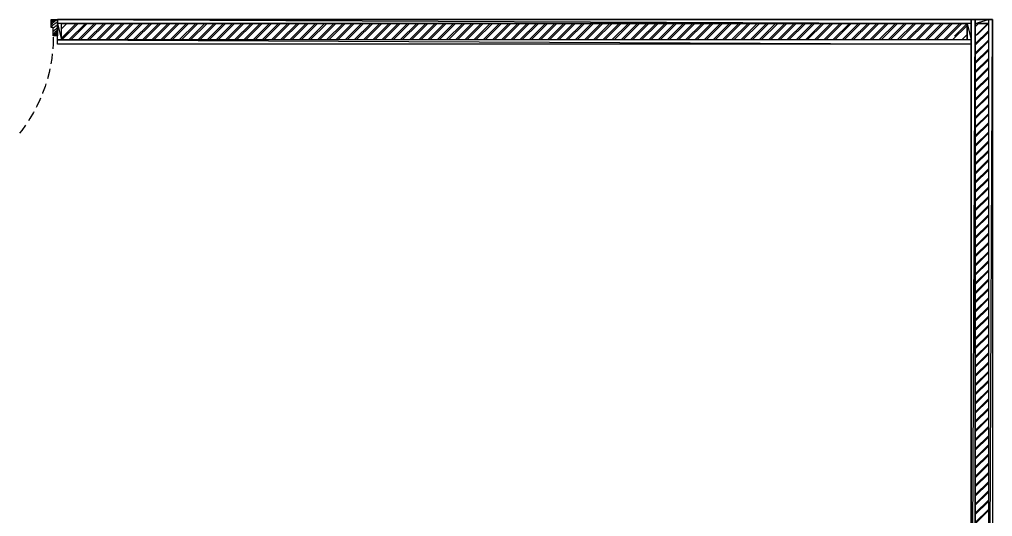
# Model space of a CAD drawing. Header units: millimetres. Extents: x 7649 to 34105, y 3983 to 25377.
# Drawn here: x 22385 to 28318, y 8386 to 11418 of the extents above; entities that cross this region are included whole.
import ezdxf

# ---------------------------------------------------------------- set-up
doc = ezdxf.new("R2010")
doc.units = ezdxf.units.MM

msp = doc.modelspace()

# ---------------------------------------------------------------- linework, layer by layer
at = {"layer": 'GEOMETRY', "color": 7}
for p, q in [((22578.30694, 11368.26389), (22578.30694, 11418.00556)), ((22578.30694, 11418.00556), (22616.40694, 11418.00556)), ((22578.30694, 11413.77222), (22583.06944, 11418.00556)), ((22578.30694, 11408.48056), (22583.06944, 11412.71389)), ((22578.30694, 11403.18889), (22581.48194, 11405.83472)), ((22578.30694, 11395.25139), (22582.54028, 11398.95556)), ((22578.30694, 11387.84306), (22583.59861, 11392.07639)), ((22581.48194, 11405.83472), (22585.18611, 11409.00972)), ((22582.54028, 11398.95556), (22587.30278, 11403.18889)), ((22583.06944, 11412.71389), (22588.89028, 11418.00556)), ((22583.59861, 11392.07639), (22586.24444, 11394.19306)), ((22585.18611, 11409.00972), (22589.41944, 11413.24306)), ((22586.24444, 11394.19306), (22589.41944, 11397.36806)), ((22587.30278, 11403.18889), (22590.47778, 11406.36389)), ((22589.41944, 11413.24306), (22594.71111, 11418.00556)), ((22589.41944, 11397.36806), (22593.65278, 11401.07222)), ((22590.47778, 11406.36389), (22594.18194, 11409.53889)), ((22593.65278, 11401.07222), (22598.41528, 11405.30556)), ((22594.18194, 11409.53889), (22598.41528, 11413.24306)), ((22598.41528, 11413.24306), (22603.17778, 11418.00556)), ((22598.41528, 11405.30556), (22604.76528, 11411.12639)), ((22598.41528, 11390.48889), (22602.11944, 11393.13472)), ((22602.11944, 11393.13472), (22604.76528, 11395.25139)), ((22604.76528, 11411.12639), (22612.17361, 11418.00556)), ((22604.76528, 11395.25139), (22607.94028, 11397.36806)), ((22607.94028, 11397.36806), (22612.17361, 11400.01389)), ((22612.17361, 11400.01389), (22616.40694, 11402.65972)), ((28188.00278, 11418.00556), (22616.40694, 11418.00556)), ((22616.40694, 11418.00556), (28188.00278, 11393.13472)), ((22616.40694, 11418.00556), (28188.00278, 11393.13472)), ((22616.40694, 11393.13472), (22616.40694, 11418.00556)), ((22616.40694, 11418.00556), (22616.40694, 11318.52222)), ((28188.00278, 11393.13472), (22616.40694, 11393.13472)), ((22641.27778, 11393.13472), (22616.40694, 11393.13472)), ((22616.40694, 11393.13472), (22641.27778, 11293.12222)), ((22616.40694, 11393.13472), (22641.27778, 11293.12222)), ((22616.40694, 11293.12222), (22616.40694, 11393.13472)), ((22641.27778, 11293.12222), (22641.27778, 11393.13472)), ((22641.27778, 11304.23472), (22730.70694, 11393.13472)), ((22641.27778, 11360.32639), (22674.08611, 11393.13472)), ((22642.86528, 11293.12222), (22742.87778, 11393.13472)), ((22686.78611, 11293.12222), (22786.79861, 11393.13472)), ((22698.95694, 11293.12222), (22798.96944, 11393.13472)), ((22742.87778, 11293.12222), (22842.89028, 11393.13472)), ((22755.04861, 11293.12222), (22855.06111, 11393.13472)), ((22798.96944, 11293.12222), (22898.98194, 11393.13472)), ((22811.14028, 11293.12222), (22911.15278, 11393.13472)), ((22855.06111, 11293.12222), (22955.07361, 11393.13472)), ((22867.23194, 11293.12222), (22967.24444, 11393.13472)), ((22911.15278, 11293.12222), (23011.16528, 11393.13472)), ((22923.32361, 11293.12222), (23023.33611, 11393.13472)), ((22967.24444, 11293.12222), (23067.25694, 11393.13472)), ((22979.41528, 11293.12222), (23079.42778, 11393.13472)), ((23023.33611, 11293.12222), (23123.34861, 11393.13472)), ((23035.50694, 11293.12222), (23135.51944, 11393.13472)), ((23079.42778, 11293.12222), (23179.44028, 11393.13472)), ((23091.59861, 11293.12222), (23191.61111, 11393.13472)), ((23135.51944, 11293.12222), (23235.53194, 11393.13472)), ((23147.69028, 11293.12222), (23247.70278, 11393.13472)), ((23191.61111, 11293.12222), (23291.62361, 11393.13472)), ((23203.78194, 11293.12222), (23303.79444, 11393.13472)), ((23247.70278, 11293.12222), (23347.71528, 11393.13472)), ((23259.87361, 11293.12222), (23359.88611, 11393.13472)), ((23303.79444, 11293.12222), (23403.80694, 11393.13472)), ((23316.49444, 11293.12222), (23416.50694, 11393.13472)), ((23359.88611, 11293.12222), (23459.89861, 11393.13472)), ((23372.58611, 11293.12222), (23472.59861, 11393.13472)), ((23415.97778, 11293.12222), (23515.99028, 11393.13472)), ((23428.67778, 11293.12222), (23528.69028, 11393.13472)), ((23472.59861, 11293.12222), (23572.08194, 11393.13472)), ((23484.76944, 11293.12222), (23584.78194, 11393.13472)), ((23528.69028, 11293.12222), (23628.70278, 11393.13472)), ((23540.86111, 11293.12222), (23640.87361, 11393.13472)), ((23584.78194, 11293.12222), (23684.79444, 11393.13472)), ((23596.95278, 11293.12222), (23696.96528, 11393.13472)), ((23640.87361, 11293.12222), (23740.88611, 11393.13472)), ((23653.04444, 11293.12222), (23753.05694, 11393.13472)), ((23696.96528, 11293.12222), (23796.97778, 11393.13472)), ((23709.13611, 11293.12222), (23809.14861, 11393.13472)), ((23753.05694, 11293.12222), (23853.06944, 11393.13472)), ((23765.22778, 11293.12222), (23865.24028, 11393.13472)), ((23809.14861, 11293.12222), (23909.16111, 11393.13472)), ((23821.31944, 11293.12222), (23921.33194, 11393.13472)), ((23865.24028, 11293.12222), (23965.25278, 11393.13472)), ((23877.41111, 11293.12222), (23977.42361, 11393.13472)), ((23921.33194, 11293.12222), (24021.34444, 11393.13472)), ((23933.50278, 11293.12222), (24033.51528, 11393.13472)), ((23977.42361, 11293.12222), (24077.43611, 11393.13472)), ((23989.59444, 11293.12222), (24089.60694, 11393.13472)), ((24033.51528, 11293.12222), (24133.52778, 11393.13472)), ((24045.68611, 11293.12222), (24145.69861, 11393.13472)), ((24089.60694, 11293.12222), (24189.61944, 11393.13472)), ((24101.77778, 11293.12222), (24201.79028, 11393.13472)), ((24145.69861, 11293.12222), (24245.71111, 11393.13472)), ((24158.39861, 11293.12222), (24258.41111, 11393.13472)), ((24201.79028, 11293.12222), (24301.80278, 11393.13472)), ((24214.49028, 11293.12222), (24314.50278, 11393.13472)), ((24257.88194, 11293.12222), (24357.89444, 11393.13472)), ((24270.58194, 11293.12222), (24370.59444, 11393.13472)), ((24313.97361, 11293.12222), (24413.98611, 11393.13472)), ((24326.67361, 11293.12222), (24426.68611, 11393.13472)), ((24370.59444, 11293.12222), (24470.60694, 11393.13472)), ((24382.76528, 11293.12222), (24482.77778, 11393.13472)), ((24426.68611, 11293.12222), (24526.69861, 11393.13472)), ((24438.85694, 11293.12222), (24538.86944, 11393.13472)), ((24482.77778, 11293.12222), (24582.79028, 11393.13472)), ((24494.94861, 11293.12222), (24594.96111, 11393.13472)), ((24538.86944, 11293.12222), (24638.88194, 11393.13472)), ((24551.04028, 11293.12222), (24651.05278, 11393.13472)), ((24594.96111, 11293.12222), (24694.97361, 11393.13472)), ((24607.13194, 11293.12222), (24707.14444, 11393.13472)), ((24651.05278, 11293.12222), (24751.06528, 11393.13472)), ((24663.22361, 11293.12222), (24763.23611, 11393.13472)), ((24707.14444, 11293.12222), (24807.15694, 11393.13472)), ((24719.31528, 11293.12222), (24819.32778, 11393.13472)), ((24763.23611, 11293.12222), (24863.24861, 11393.13472)), ((24775.40694, 11293.12222), (24875.41944, 11393.13472)), ((24819.32778, 11293.12222), (24919.34028, 11393.13472)), ((24831.49861, 11293.12222), (24931.51111, 11393.13472)), ((24875.41944, 11293.12222), (24975.43194, 11393.13472)), ((24887.59028, 11293.12222), (24987.60278, 11393.13472)), ((24931.51111, 11293.12222), (25031.52361, 11393.13472)), ((24943.68194, 11293.12222), (25043.69444, 11393.13472)), ((24987.60278, 11293.12222), (25087.61528, 11393.13472)), ((25000.30278, 11293.12222), (25099.78611, 11393.13472)), ((25043.69444, 11293.12222), (25143.70694, 11393.13472)), ((25056.39444, 11293.12222), (25156.40694, 11393.13472)), ((25099.78611, 11293.12222), (25199.79861, 11393.13472)), ((25112.48611, 11293.12222), (25212.49861, 11393.13472)), ((25155.87778, 11293.12222), (25255.89028, 11393.13472)), ((25168.57778, 11293.12222), (25268.59028, 11393.13472)), ((25212.49861, 11293.12222), (25312.51111, 11393.13472)), ((25224.66944, 11293.12222), (25324.68194, 11393.13472)), ((25268.59028, 11293.12222), (25368.60278, 11393.13472)), ((25280.76111, 11293.12222), (25380.77361, 11393.13472)), ((25324.68194, 11293.12222), (25424.69444, 11393.13472)), ((25336.85278, 11293.12222), (25436.86528, 11393.13472)), ((25380.77361, 11293.12222), (25480.78611, 11393.13472)), ((25392.94444, 11293.12222), (25492.95694, 11393.13472)), ((25436.86528, 11293.12222), (25536.87778, 11393.13472)), ((25449.03611, 11293.12222), (25549.04861, 11393.13472)), ((25492.95694, 11293.12222), (25592.96944, 11393.13472)), ((25505.12778, 11293.12222), (25605.14028, 11393.13472)), ((25549.04861, 11293.12222), (25649.06111, 11393.13472)), ((25561.21944, 11293.12222), (25661.23194, 11393.13472)), ((25605.14028, 11293.12222), (25705.15278, 11393.13472)), ((25617.31111, 11293.12222), (25717.32361, 11393.13472)), ((25661.23194, 11293.12222), (25761.24444, 11393.13472)), ((25673.40278, 11293.12222), (25773.41528, 11393.13472)), ((25717.32361, 11293.12222), (25817.33611, 11393.13472)), ((25729.49444, 11293.12222), (25829.50694, 11393.13472)), ((25773.41528, 11293.12222), (25873.42778, 11393.13472)), ((25785.58611, 11293.12222), (25885.59861, 11393.13472)), ((25829.50694, 11293.12222), (25929.51944, 11393.13472)), ((25841.67778, 11293.12222), (25941.69028, 11393.13472)), ((25885.59861, 11293.12222), (25985.61111, 11393.13472)), ((25898.29861, 11293.12222), (25998.31111, 11393.13472)), ((25941.69028, 11293.12222), (26041.70278, 11393.13472)), ((25954.39028, 11293.12222), (26054.40278, 11393.13472)), ((25997.78194, 11293.12222), (26097.79444, 11393.13472)), ((26010.48194, 11293.12222), (26110.49444, 11393.13472)), ((26054.40278, 11293.12222), (26153.88611, 11393.13472)), ((26066.57361, 11293.12222), (26166.58611, 11393.13472)), ((26110.49444, 11293.12222), (26210.50694, 11393.13472)), ((26122.66528, 11293.12222), (26222.67778, 11393.13472)), ((26166.58611, 11293.12222), (26266.59861, 11393.13472)), ((26178.75694, 11293.12222), (26278.76944, 11393.13472)), ((26222.67778, 11293.12222), (26322.69028, 11393.13472)), ((26234.84861, 11293.12222), (26334.86111, 11393.13472)), ((26278.76944, 11293.12222), (26378.78194, 11393.13472)), ((26290.94028, 11293.12222), (26390.95278, 11393.13472)), ((26334.86111, 11293.12222), (26434.87361, 11393.13472)), ((26347.03194, 11293.12222), (26447.04444, 11393.13472)), ((26390.95278, 11293.12222), (26490.96528, 11393.13472)), ((26403.12361, 11293.12222), (26503.13611, 11393.13472)), ((26447.04444, 11293.12222), (26547.05694, 11393.13472)), ((26459.21528, 11293.12222), (26559.22778, 11393.13472)), ((26503.13611, 11293.12222), (26603.14861, 11393.13472)), ((26515.30694, 11293.12222), (26615.31944, 11393.13472)), ((26559.22778, 11293.12222), (26659.24028, 11393.13472)), ((26571.39861, 11293.12222), (26671.41111, 11393.13472)), ((26615.31944, 11293.12222), (26715.33194, 11393.13472)), ((26627.49028, 11293.12222), (26727.50278, 11393.13472)), ((26671.41111, 11293.12222), (26771.42361, 11393.13472)), ((26683.58194, 11293.12222), (26783.59444, 11393.13472)), ((26727.50278, 11293.12222), (26827.51528, 11393.13472)), ((26740.20278, 11293.12222), (26840.21528, 11393.13472)), ((26783.59444, 11293.12222), (26883.60694, 11393.13472)), ((26796.29444, 11293.12222), (26896.30694, 11393.13472)), ((26839.68611, 11293.12222), (26939.69861, 11393.13472)), ((26852.38611, 11293.12222), (26952.39861, 11393.13472)), ((26895.77778, 11293.12222), (26995.79028, 11393.13472)), ((26908.47778, 11293.12222), (27008.49028, 11393.13472)), ((26952.39861, 11293.12222), (27052.41111, 11393.13472)), ((26964.56944, 11293.12222), (27064.58194, 11393.13472)), ((27008.49028, 11293.12222), (27108.50278, 11393.13472)), ((27020.66111, 11293.12222), (27120.67361, 11393.13472)), ((27064.58194, 11293.12222), (27164.59444, 11393.13472)), ((27076.75278, 11293.12222), (27176.76528, 11393.13472)), ((27120.67361, 11293.12222), (27220.68611, 11393.13472)), ((27132.84444, 11293.12222), (27232.85694, 11393.13472)), ((27176.76528, 11293.12222), (27276.77778, 11393.13472)), ((27188.93611, 11293.12222), (27288.94861, 11393.13472)), ((27232.85694, 11293.12222), (27332.86944, 11393.13472)), ((27245.02778, 11293.12222), (27345.04028, 11393.13472)), ((27288.94861, 11293.12222), (27388.96111, 11393.13472)), ((27301.11944, 11293.12222), (27401.13194, 11393.13472)), ((27345.04028, 11293.12222), (27445.05278, 11393.13472)), ((27357.21111, 11293.12222), (27457.22361, 11393.13472)), ((27401.13194, 11293.12222), (27501.14444, 11393.13472)), ((27413.30278, 11293.12222), (27513.31528, 11393.13472)), ((27457.22361, 11293.12222), (27557.23611, 11393.13472)), ((27469.39444, 11293.12222), (27569.40694, 11393.13472)), ((27513.31528, 11293.12222), (27613.32778, 11393.13472)), ((27525.48611, 11293.12222), (27625.49861, 11393.13472)), ((27569.40694, 11293.12222), (27669.41944, 11393.13472)), ((27582.10694, 11293.12222), (27681.59028, 11393.13472)), ((27625.49861, 11293.12222), (27725.51111, 11393.13472)), ((27638.19861, 11293.12222), (27738.21111, 11393.13472)), ((27681.59028, 11293.12222), (27781.60278, 11393.13472)), ((27694.29028, 11293.12222), (27794.30278, 11393.13472)), ((27737.68194, 11293.12222), (27837.69444, 11393.13472)), ((27750.38194, 11293.12222), (27850.39444, 11393.13472)), ((27794.30278, 11293.12222), (27894.31528, 11393.13472)), ((27806.47361, 11293.12222), (27906.48611, 11393.13472)), ((27850.39444, 11293.12222), (27950.40694, 11393.13472)), ((27862.56528, 11293.12222), (27962.57778, 11393.13472)), ((27906.48611, 11293.12222), (28006.49861, 11393.13472)), ((27918.65694, 11293.12222), (28018.66944, 11393.13472)), ((27962.57778, 11293.12222), (28062.59028, 11393.13472)), ((27974.74861, 11293.12222), (28074.76111, 11393.13472)), ((28018.66944, 11293.12222), (28118.68194, 11393.13472)), ((28030.84028, 11293.12222), (28130.85278, 11393.13472)), ((28086.93194, 11316.93472), (28163.13194, 11393.13472)), ((28143.02361, 11373.02639), (28163.13194, 11393.13472)), ((28188.00278, 11393.13472), (28163.13194, 11393.13472)), ((28163.13194, 11393.13472), (28188.00278, 11293.12222)), ((28163.13194, 11393.13472), (28188.00278, 11293.12222)), ((28163.13194, 11293.12222), (28163.13194, 11393.13472)), ((28188.00278, 11418.00556), (28188.00278, 6115.22639)), ((28188.00278, 6115.22639), (28212.87361, 11418.00556)), ((28212.87361, 11418.00556), (28188.00278, 11418.00556)), ((28188.00278, 6115.22639), (28212.87361, 11418.00556)), ((28188.00278, 11393.13472), (28188.00278, 11418.00556)), ((28188.00278, 11293.12222), (28188.00278, 11393.13472)), ((28212.87361, 11418.00556), (28212.87361, 6115.22639)), ((28212.87361, 11418.00556), (28212.87361, 11393.13472)), ((28212.87361, 11393.13472), (28292.77778, 11418.00556)), ((28292.77778, 11418.00556), (28212.87361, 11418.00556)), ((28212.87361, 11393.13472), (28292.77778, 11418.00556)), ((28292.77778, 11393.13472), (28212.87361, 11393.13472)), ((28212.87361, 11373.02639), (28232.98194, 11393.13472)), ((28212.87361, 11316.93472), (28289.07361, 11393.13472)), ((28224.51528, 11324.87222), (28292.77778, 11393.13472)), ((28280.60694, 11380.96389), (28292.77778, 11393.13472)), ((28292.77778, 11418.00556), (28292.77778, 11393.13472)), ((28292.77778, 11418.00556), (28292.77778, 6115.22639)), ((28292.77778, 6115.22639), (28318.17778, 11418.00556)), ((28318.17778, 11418.00556), (28292.77778, 11418.00556)), ((28292.77778, 6115.22639), (28318.17778, 11418.00556)), ((28318.17778, 11418.00556), (28318.17778, 6115.22639)), ((22578.30694, 11375.14306), (22580.42361, 11376.73056)), ((22591.00694, 11368.26389), (22578.30694, 11368.26389)), ((22580.42361, 11376.73056), (22581.48194, 11377.78889)), ((22581.48194, 11377.78889), (22582.54028, 11378.31806)), ((22582.54028, 11378.31806), (22583.06944, 11378.84722)), ((22583.06944, 11378.84722), (22584.12778, 11379.37639)), ((22584.12778, 11379.37639), (22585.71528, 11380.43472)), ((22585.71528, 11380.43472), (22588.89028, 11383.08056)), ((22588.89028, 11383.08056), (22591.53611, 11385.72639)), ((22591.00694, 11366.14722), (22594.71111, 11368.79306)), ((22591.00694, 11318.52222), (22591.00694, 11368.26389)), ((22591.00694, 11345.50972), (22595.24028, 11349.21389)), ((22591.53611, 11385.72639), (22593.65278, 11387.31389)), ((22593.65278, 11387.31389), (22594.18194, 11387.31389)), ((22594.18194, 11387.31389), (22594.71111, 11387.84306)), ((22594.71111, 11387.84306), (22595.76944, 11388.90139)), ((22594.71111, 11368.79306), (22598.41528, 11371.43889)), ((22595.24028, 11349.21389), (22598.41528, 11352.38889)), ((22595.76944, 11388.90139), (22598.41528, 11390.48889)), ((22596.29861, 11329.63472), (22597.35694, 11332.80972)), ((22597.35694, 11332.80972), (22598.41528, 11335.45556)), ((22598.41528, 11371.43889), (22602.11944, 11374.61389)), ((22598.41528, 11352.38889), (22603.70694, 11357.15139)), ((22598.41528, 11335.45556), (22600.00278, 11339.15972)), ((22600.00278, 11339.15972), (22601.59028, 11341.27639)), ((22601.59028, 11341.27639), (22603.70694, 11343.39306)), ((22602.11944, 11374.61389), (22604.23611, 11376.73056)), ((22603.70694, 11357.15139), (22608.99861, 11361.38472)), ((22603.70694, 11343.39306), (22606.35278, 11346.03889)), ((22604.23611, 11376.73056), (22604.76528, 11377.25972)), ((22604.76528, 11377.25972), (22605.29444, 11377.78889)), ((22604.76528, 11329.63472), (22605.82361, 11333.33889)), ((22605.29444, 11377.78889), (22605.82361, 11377.78889)), ((22605.82361, 11377.78889), (22605.82361, 11378.31806)), ((22605.82361, 11378.31806), (22606.35278, 11378.31806)), ((22605.82361, 11333.33889), (22606.88194, 11335.45556)), ((22606.35278, 11378.31806), (22607.41111, 11378.84722)), ((22606.35278, 11346.03889), (22610.05694, 11348.68472)), ((22606.88194, 11335.45556), (22608.99861, 11338.10139)), ((22607.41111, 11378.84722), (22608.99861, 11379.90556)), ((22608.99861, 11379.90556), (22612.17361, 11382.02222)), ((22608.99861, 11361.38472), (22612.17361, 11363.50139)), ((22608.99861, 11338.10139), (22611.11528, 11339.68889)), ((22610.05694, 11348.68472), (22613.23194, 11350.80139)), ((22611.11528, 11339.68889), (22612.70278, 11340.74722)), ((22611.64444, 11332.28056), (22612.17361, 11332.80972)), ((22611.64444, 11330.69306), (22611.64444, 11332.28056)), ((22612.17361, 11382.02222), (22616.40694, 11384.66806)), ((22612.17361, 11363.50139), (22613.76111, 11365.08889)), ((22612.17361, 11332.80972), (22613.23194, 11333.33889)), ((22612.70278, 11340.74722), (22613.23194, 11341.27639)), ((22613.23194, 11350.80139), (22616.40694, 11352.91806)), ((22613.23194, 11341.27639), (22613.76111, 11341.27639)), ((22613.23194, 11333.33889), (22614.29028, 11333.86806)), ((22613.76111, 11365.08889), (22616.40694, 11366.67639)), ((22613.76111, 11341.27639), (22613.76111, 11341.80556)), ((22613.76111, 11341.80556), (22614.29028, 11341.80556)), ((22614.29028, 11341.80556), (22614.81944, 11342.33472)), ((22614.29028, 11333.86806), (22616.40694, 11334.92639)), ((22614.81944, 11342.33472), (22616.40694, 11342.86389)), ((22641.27778, 11293.12222), (22686.78611, 11338.10139)), ((28074.76111, 11293.12222), (28163.13194, 11381.49306)), ((28212.87361, 11268.78056), (28292.77778, 11348.68472)), ((28212.87361, 11260.84306), (28292.77778, 11340.74722)), ((22591.00694, 11310.58472), (22589.94861, 11266.66389)), ((22616.40694, 11318.52222), (22591.00694, 11318.52222)), ((22593.12361, 11318.52222), (22594.71111, 11324.87222)), ((22594.71111, 11324.87222), (22596.29861, 11329.63472)), ((22601.59028, 11318.52222), (22603.17778, 11324.34306)), ((22603.17778, 11324.34306), (22604.76528, 11329.63472)), ((22607.41111, 11318.52222), (22609.52778, 11325.40139)), ((22609.52778, 11325.40139), (22610.58611, 11328.57639)), ((22610.58611, 11328.57639), (22611.64444, 11330.69306)), ((22641.27778, 11293.12222), (22616.40694, 11293.12222)), ((28188.00278, 11293.12222), (22616.40694, 11293.12222)), ((22616.40694, 11293.12222), (28188.00278, 11268.25139)), ((22616.40694, 11293.12222), (28188.00278, 11268.25139)), ((22616.40694, 11268.25139), (22616.40694, 11293.12222)), ((28130.85278, 11293.12222), (28163.13194, 11325.40139)), ((28188.00278, 11293.12222), (28163.13194, 11293.12222)), ((28188.00278, 11268.25139), (28188.00278, 11293.12222)), ((28212.87361, 11212.68889), (28292.77778, 11292.59306)), ((28212.87361, 11204.75139), (28292.77778, 11284.65556)), ((22589.94861, 11266.66389), (22588.36111, 11239.67639)), ((28188.00278, 11268.25139), (22616.40694, 11268.25139)), ((28212.87361, 11156.59722), (28292.77778, 11236.50139)), ((28212.87361, 11148.65972), (28292.77778, 11228.56389)), ((22582.01111, 11179.88056), (22576.19028, 11147.07222)), ((22585.18611, 11208.98472), (22582.01111, 11179.88056)), ((28212.87361, 11100.50556), (28292.77778, 11180.40972)), ((28212.87361, 11092.56806), (28292.77778, 11172.47222)), ((22570.36944, 11116.38056), (22565.60694, 11094.15556)), ((28212.87361, 11043.88472), (28292.77778, 11124.31806)), ((28212.87361, 11036.47639), (28292.77778, 11116.38056)), ((22565.60694, 11094.15556), (22555.55278, 11055.52639)), ((28212.87361, 10987.79306), (28292.77778, 11068.22639)), ((28212.87361, 10980.38472), (28292.77778, 11060.28889)), ((22541.26528, 11010.01806), (22526.44861, 10969.27222)), ((22546.55694, 11025.89306), (22541.26528, 11010.01806)), ((28212.87361, 10931.70139), (28292.77778, 11012.13472)), ((28212.87361, 10924.29306), (28292.77778, 11004.19722)), ((22509.51528, 10928.52639), (22490.99444, 10889.36806)), ((22513.74861, 10938.05139), (22509.51528, 10928.52639)), ((22526.44861, 10969.27222), (22525.39028, 10966.62639)), ((28212.87361, 10875.60972), (28292.77778, 10955.51389)), ((28212.87361, 10868.20139), (28292.77778, 10948.10556)), ((22490.99444, 10889.36806), (22486.76111, 10881.43056)), ((28212.87361, 10819.51806), (28292.77778, 10899.42222)), ((28212.87361, 10812.10972), (28292.77778, 10892.01389)), ((22448.66111, 10813.16806), (22440.19444, 10800.46806)), ((22470.35694, 10850.73889), (22448.66111, 10813.16806)), ((22472.47361, 10853.91389), (22470.35694, 10850.73889)), ((28212.87361, 10763.42639), (28292.77778, 10843.33056)), ((28212.87361, 10756.01806), (28292.77778, 10835.92222)), ((22398.91944, 10741.20139), (22385.16111, 10724.26806)), ((22422.73194, 10774.00972), (22398.91944, 10741.20139)), ((28212.87361, 10707.33472), (28292.77778, 10787.23889)), ((28212.87361, 10699.92639), (28292.77778, 10779.83056)), ((28212.87361, 10651.24306), (28292.77778, 10731.14722)), ((28212.87361, 10643.30556), (28292.77778, 10723.73889)), ((28212.87361, 10595.15139), (28292.77778, 10675.05556)), ((28212.87361, 10587.21389), (28292.77778, 10667.64722)), ((28212.87361, 10539.05972), (28292.77778, 10618.96389)), ((28212.87361, 10531.12222), (28292.77778, 10611.55556)), ((28212.87361, 10482.96806), (28292.77778, 10562.87222)), ((28212.87361, 10475.03056), (28292.77778, 10554.93472)), ((28212.87361, 10426.87639), (28292.77778, 10506.78056)), ((28212.87361, 10418.93889), (28292.77778, 10498.84306)), ((28212.87361, 10370.78472), (28292.77778, 10450.68889)), ((28212.87361, 10362.84722), (28292.77778, 10442.75139)), ((28212.87361, 10314.69306), (28292.77778, 10394.59722)), ((28212.87361, 10306.75556), (28292.77778, 10386.65972)), ((28212.87361, 10258.60139), (28292.77778, 10338.50556)), ((28212.87361, 10250.66389), (28292.77778, 10330.56806)), ((28212.87361, 10201.98056), (28292.77778, 10282.41389)), ((28212.87361, 10194.57222), (28292.77778, 10274.47639)), ((28212.87361, 10145.88889), (28292.77778, 10226.32222)), ((28212.87361, 10138.48056), (28292.77778, 10218.38472)), ((28212.87361, 10089.79722), (28292.77778, 10170.23056)), ((28212.87361, 10082.38889), (28292.77778, 10162.29306)), ((28212.87361, 10033.70556), (28292.77778, 10113.60972)), ((28212.87361, 10026.29722), (28292.77778, 10106.20139)), ((28212.87361, 9977.61389), (28292.77778, 10057.51806)), ((28212.87361, 9970.20556), (28292.77778, 10050.10972)), ((28212.87361, 9921.52222), (28292.77778, 10001.42639)), ((28212.87361, 9914.11389), (28292.77778, 9994.01806)), ((28212.87361, 9865.43056), (28292.77778, 9945.33472)), ((28212.87361, 9858.02222), (28292.77778, 9937.92639)), ((28212.87361, 9809.33889), (28292.77778, 9889.24306)), ((28212.87361, 9801.40139), (28292.77778, 9881.83472)), ((28212.87361, 9753.24722), (28292.77778, 9833.15139)), ((28212.87361, 9745.30972), (28292.77778, 9825.74306)), ((28212.87361, 9697.15556), (28292.77778, 9777.05972)), ((28212.87361, 9689.21806), (28292.77778, 9769.65139)), ((28212.87361, 9641.06389), (28292.77778, 9720.96806)), ((28212.87361, 9633.12639), (28292.77778, 9713.03056)), ((28212.87361, 9584.97222), (28292.77778, 9664.87639)), ((28212.87361, 9577.03472), (28292.77778, 9656.93889)), ((28212.87361, 9528.88056), (28292.77778, 9608.78472)), ((28212.87361, 9520.94306), (28292.77778, 9600.84722)), ((28212.87361, 9472.78889), (28292.77778, 9552.69306)), ((28212.87361, 9464.85139), (28292.77778, 9544.75556)), ((28212.87361, 9416.69722), (28292.77778, 9496.60139)), ((28212.87361, 9408.75972), (28292.77778, 9488.66389)), ((28212.87361, 9360.60556), (28292.77778, 9440.50972)), ((28212.87361, 9352.66806), (28292.77778, 9432.57222)), ((28212.87361, 9303.98472), (28292.77778, 9384.41806)), ((28212.87361, 9296.57639), (28292.77778, 9376.48056)), ((28212.87361, 9247.89306), (28292.77778, 9328.32639)), ((28212.87361, 9240.48472), (28292.77778, 9320.38889)), ((28212.87361, 9191.80139), (28292.77778, 9271.70556)), ((28212.87361, 9184.39306), (28292.77778, 9264.29722)), ((28212.87361, 9135.70972), (28292.77778, 9215.61389)), ((28212.87361, 9128.30139), (28292.77778, 9208.20556)), ((28212.87361, 9079.61806), (28292.77778, 9159.52222)), ((28212.87361, 9072.20972), (28292.77778, 9152.11389)), ((28212.87361, 9023.52639), (28292.77778, 9103.43056)), ((28212.87361, 9016.11806), (28292.77778, 9096.02222)), ((28212.87361, 8967.43472), (28292.77778, 9047.33889)), ((28212.87361, 8959.49722), (28292.77778, 9039.93056)), ((28212.87361, 8911.34306), (28292.77778, 8991.24722)), ((28212.87361, 8903.40556), (28292.77778, 8983.83889)), ((28212.87361, 8855.25139), (28292.77778, 8935.15556)), ((28212.87361, 8847.31389), (28292.77778, 8927.74722)), ((28212.87361, 8799.15972), (28292.77778, 8879.06389)), ((28212.87361, 8791.22222), (28292.77778, 8871.12639)), ((28212.87361, 8743.06806), (28292.77778, 8822.97222)), ((28212.87361, 8735.13056), (28292.77778, 8815.03472)), ((28212.87361, 8686.97639), (28292.77778, 8766.88056)), ((28212.87361, 8679.03889), (28292.77778, 8758.94306)), ((28212.87361, 8630.88472), (28292.77778, 8710.78889)), ((28212.87361, 8622.94722), (28292.77778, 8702.85139)), ((28212.87361, 8574.79306), (28292.77778, 8654.69722)), ((28212.87361, 8566.85556), (28292.77778, 8646.75972)), ((28212.87361, 8518.70139), (28292.77778, 8598.60556)), ((28212.87361, 8510.76389), (28292.77778, 8590.66806)), ((28212.87361, 8462.08056), (28292.77778, 8542.51389)), ((28212.87361, 8454.67222), (28292.77778, 8534.57639)), ((28212.87361, 8405.98889), (28292.77778, 8486.42222)), ((28212.87361, 8398.58056), (28292.77778, 8478.48472)), ((28212.87361, 8349.89722), (28292.77778, 8429.80139)), ((28212.87361, 8342.48889), (28292.77778, 8422.39306))]:
    msp.add_line(p, q, dxfattribs=at)
at = {"layer": 'RECTANGLES', "color": 7}
for p, q in [((22616.40694, 11418.00556), (28188.00278, 11418.00556)), ((22616.40694, 11268.25139), (22616.40694, 11418.00556)), ((22641.27778, 11393.13472), (28163.13194, 11393.13472)), ((22641.27778, 11293.12222), (22641.27778, 11393.13472)), ((28163.13194, 11393.13472), (28163.13194, 11293.12222)), ((28188.00278, 11418.00556), (28318.17778, 11418.00556)), ((28188.00278, 6115.22639), (28188.00278, 11418.00556)), ((28188.00278, 11418.00556), (28188.00278, 11268.25139)), ((28212.87361, 11393.13472), (28292.77778, 11393.13472)), ((28212.87361, 6140.09722), (28212.87361, 11393.13472)), ((28292.77778, 11393.13472), (28292.77778, 6140.09722)), ((28318.17778, 11418.00556), (28318.17778, 6115.22639)), ((28163.13194, 11293.12222), (22641.27778, 11293.12222)), ((28188.00278, 11268.25139), (22616.40694, 11268.25139))]:
    msp.add_line(p, q, dxfattribs=at)

doc.saveas('drawing.dxf')
